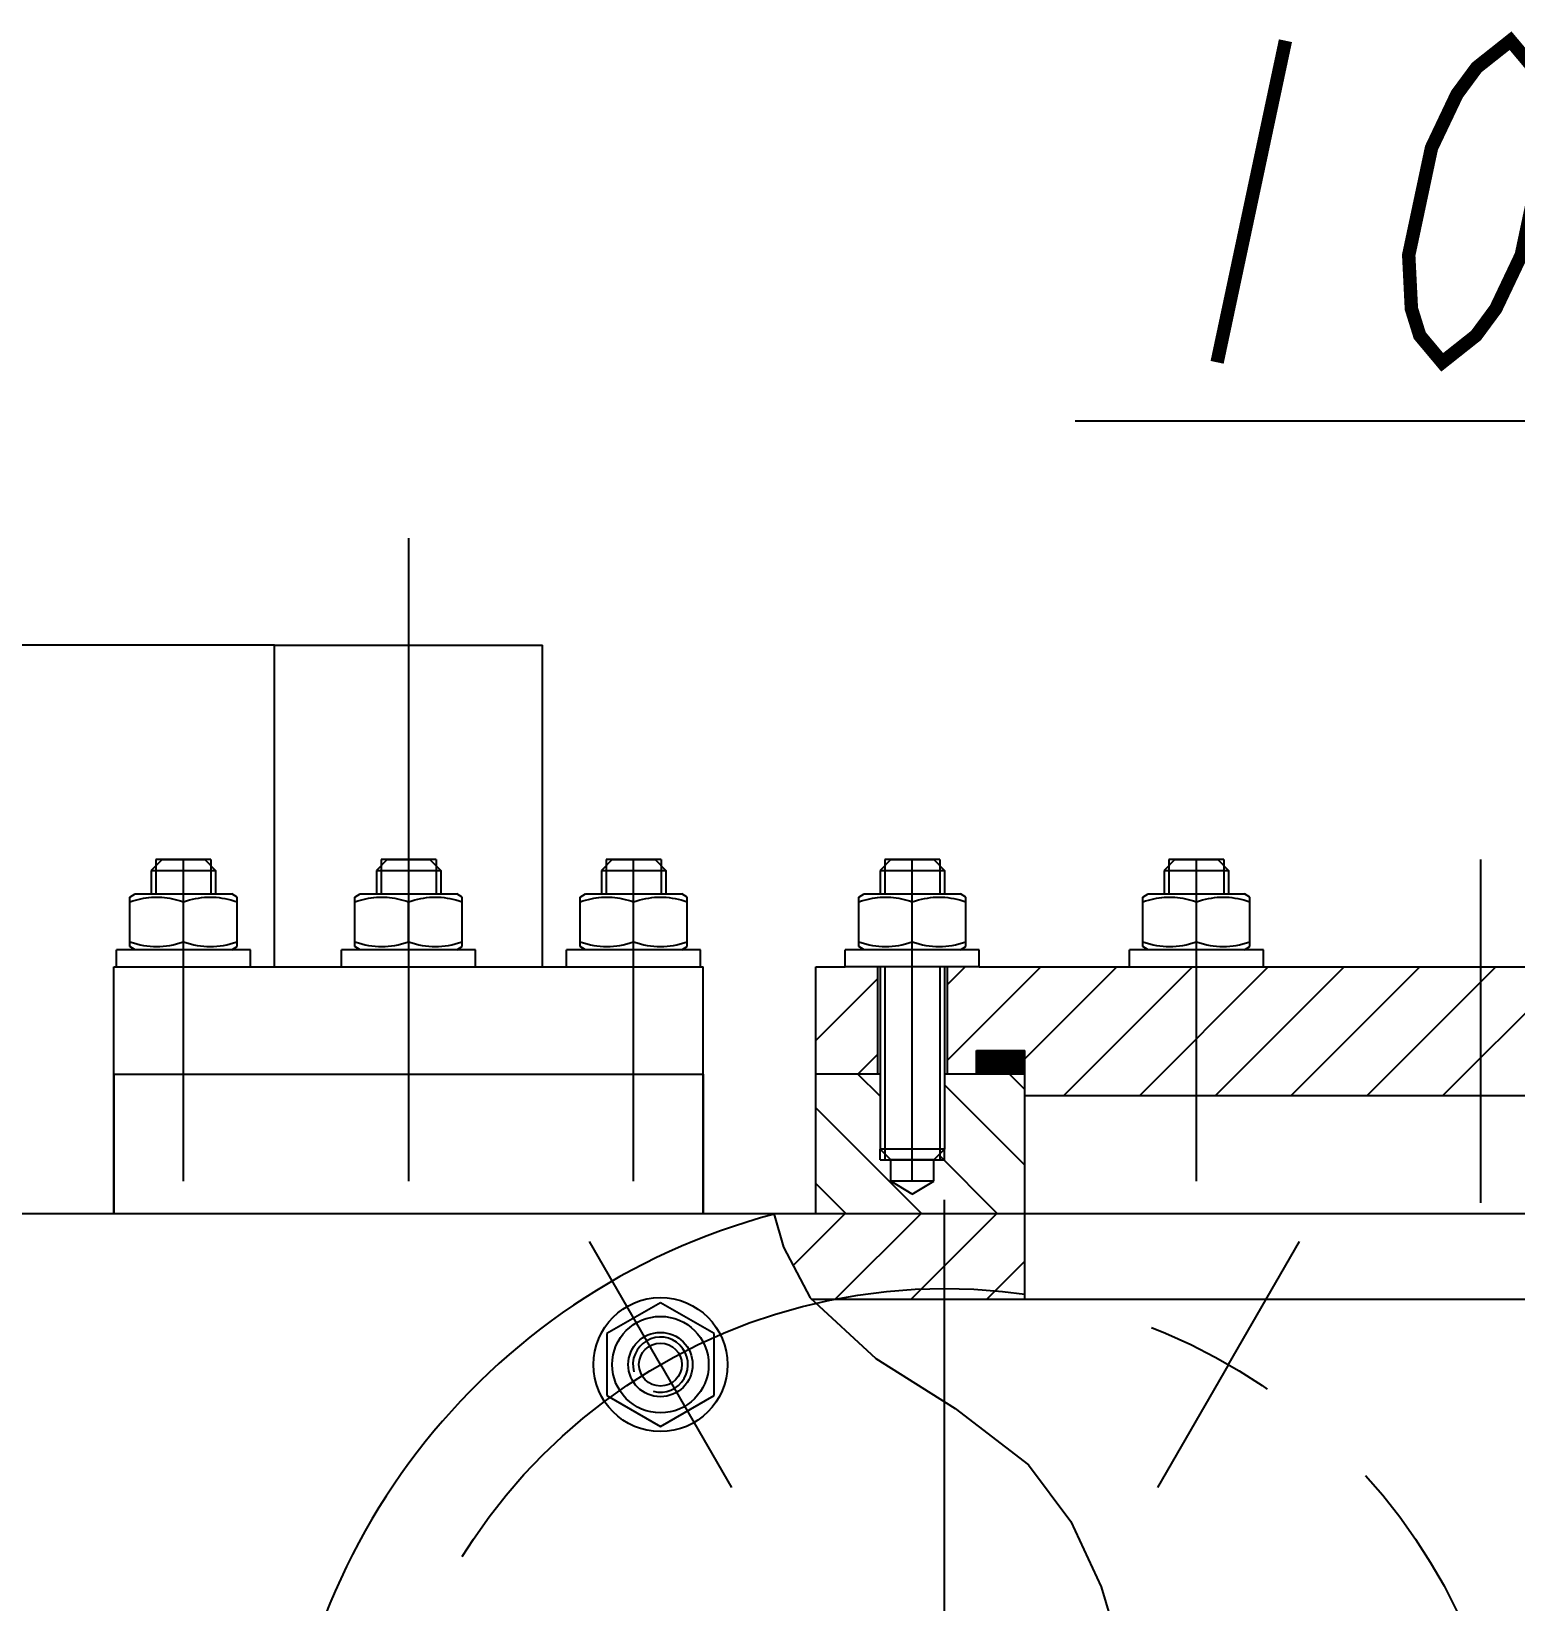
# Model space of a CAD drawing. Header units: millimetres. Extents: x 0 to 594, y 0 to 420.
# Drawn here: x 62.04 to 89.73, y 157.18 to 186.48 of the extents above; entities that cross this region are included whole.
import ezdxf

# ---------------------------------------------------------------- set-up
doc = ezdxf.new("R2010")
doc.units = ezdxf.units.MM
doc.header["$LTSCALE"] = 32.67
doc.linetypes.add('CENTER', pattern=[0.6, 0.375, -0.075, 0.075, -0.075])
doc.layers.get('0').update_dxf_attribs({"linetype": 'CONTINUOUS'})
for name, color, linetype in [('ALL_AXIS', 7, 'CONTINUOUS'), ('ALL_CHAMFER', 7, 'CONTINUOUS'), ('ALL_DIMENSIONS', 7, 'CONTINUOUS'), ('ALL_ROUND', 7, 'CONTINUOUS')]:
    doc.layers.add(name, color=color, linetype=linetype)
doc.styles.get("Standard").update_dxf_attribs({"font": 'txt', "width": 0.7})
doc.dimstyles.new('DIMSTYLE_2', dxfattribs={"dimtxt": 3.5, "dimasz": 3, "dimexe": 0.18, "dimexo": 0.0625, "dimgap": 0.09, "dimtad": 1, "dimlfac": 5, "dimdsep": 46, "dimtxsty": 'STANDARD', "dimblk": '_FILLED', "dimblk1": '_FILLED', "dimblk2": '_FILLED', "dimcen": 0.09, "dimadec": 0, "dimazin": 0, "dimtp": 0.5, "dimtm": 0.5, "dimtfac": 1, "dimtofl": 0, "dimtmove": 0, "dimatfit": 3, "dimldrblk": '_FILLED', "dimfxl": 1, "dimtolj": 1, "dimarcsym": 0})

# ---------------------------------------------------------------- blocks, each defined once
blk = doc.blocks.new('_FILLED')
at = {"color": 0, "linetype": 'ByBlock'}
blk.add_solid([(0, 0), (-1, 0.1667), (-1, -0.1667)], dxfattribs=at)
blk = doc.blocks.new('*D3')
at = {"layer": 'ALL_DIMENSIONS', "color": 2, "linetype": 'Continuous'}
for p, q in [((66.578, 175.025), (37.078, 175.025)), ((39.078, 175.025), (39.078, 152.425)), ((39.078, 129.825), (39.078, 152.425)), ((69.078, 129.825), (37.078, 129.825))]:
    blk.add_line(p, q, dxfattribs=at)
at = {"layer": 'ALL_DIMENSIONS', "color": 2, "linetype": 'Continuous', "xscale": 3, "yscale": 3, "zscale": 3}
for p, rotation in [((39.078, 175.025), 90), ((39.078, 129.825), 270)]:
    blk.add_blockref('_FILLED', p, dxfattribs=dict(at, rotation=rotation))
blk = doc.blocks.new('BOM BALLOON 38_BL9', base_point=(87.278, 182.758))
at = {"color": 2, "linetype": 'Continuous'}
blk.add_line((81.516, 179.214), (93.04, 179.214), dxfattribs=at)
at = {"color": 2, "linetype": 'Continuous', "const_width": 0.25}
for points in [[(85.44, 186.303), (84.165, 180.303)], [(88.365, 180.303), (87.946, 180.803), (87.79, 181.303), (87.74, 182.303), (88.165, 184.303), (88.64, 185.303), (89.009, 185.803), (89.64, 186.303), (90.059, 185.803), (90.215, 185.303), (90.265, 184.303), (89.84, 182.303), (89.365, 181.303), (88.996, 180.803), (88.365, 180.303)]]:
    blk.add_lwpolyline(points, dxfattribs=at)

msp = doc.modelspace()

# ---------------------------------------------------------------- linework, layer by layer
at = {"color": 2, "linetype": 'Continuous'}
for p, q in [((64.3645792, 171.0254401), (64.3645792, 170.3854401)), ((65.3913741, 171.0254401), (65.3913741, 170.3854401)), ((68.5645792, 171.0254401), (68.5645792, 170.3854401)), ((69.5913741, 171.0254401), (69.5913741, 170.3854401)), ((72.7645792, 171.0254401), (72.7645792, 170.3854401)), ((73.7913741, 171.0254401), (73.7913741, 170.3854401)), ((77.9645792, 171.0254401), (77.9645792, 170.3854401)), ((78.9913741, 171.0254401), (78.9913741, 170.3854401)), ((83.2645792, 171.0254401), (83.2645792, 170.3854401)), ((84.2913741, 171.0254401), (84.2913741, 170.3854401)), ((77.9645792, 169.0254401), (77.9645792, 165.4254401)), ((78.9913741, 169.0254401), (78.9913741, 165.4254401)), ((79.1279767, 168.6902706), (79.4631461, 169.0254401)), ((79.1279767, 167.2760571), (80.8773597, 169.0254401)), ((80.5779767, 167.3118435), (82.2915732, 169.0254401)), ((81.3057868, 166.6254401), (83.7057868, 169.0254401)), ((82.7200004, 166.6254401), (85.1200004, 169.0254401)), ((84.1342139, 166.6254401), (86.5342139, 169.0254401)), ((85.5484275, 166.6254401), (87.9484275, 169.0254401)), ((86.962641, 166.6254401), (89.362641, 169.0254401)), ((88.3768546, 166.6254401), (90.7768546, 169.0254401)), ((76.6779767, 167.6544842), (77.8279767, 168.8044842)), ((77.4631461, 167.0254401), (77.8279767, 167.3902706)), ((79.6779767, 167.4536467), (79.6897701, 167.4654401)), ((79.6779767, 167.4395045), (79.7039122, 167.4654401)), ((79.6779767, 167.4253624), (79.7180544, 167.4654401)), ((79.6779767, 167.4112203), (79.7321965, 167.4654401)), ((79.6779767, 167.3970781), (79.7463386, 167.4654401)), ((79.6779767, 167.382936), (79.7604808, 167.4654401)), ((79.6779767, 167.3687938), (79.7746229, 167.4654401)), ((79.6779767, 167.3546517), (79.788765, 167.4654401)), ((79.6779767, 167.3405096), (79.8029072, 167.4654401)), ((79.6779767, 167.3263674), (79.8170493, 167.4654401)), ((79.6779767, 167.3122253), (79.8311914, 167.4654401)), ((79.6779767, 167.2980832), (79.8453336, 167.4654401)), ((79.6779767, 167.283941), (79.8594757, 167.4654401)), ((79.6779767, 167.2697989), (79.8736178, 167.4654401)), ((79.6779767, 167.2556568), (79.88776, 167.4654401)), ((79.6779767, 167.2415146), (79.9019021, 167.4654401)), ((79.6779767, 167.2273725), (79.9160443, 167.4654401)), ((79.6779767, 167.2132304), (79.9301864, 167.4654401)), ((79.6779767, 167.1990882), (79.9443285, 167.4654401)), ((79.6779767, 167.1849461), (79.9584707, 167.4654401)), ((79.6779767, 167.1708039), (79.9726128, 167.4654401)), ((79.6779767, 167.1566618), (79.9867549, 167.4654401)), ((79.6779767, 167.1425197), (80.0008971, 167.4654401)), ((79.6779767, 167.1283775), (80.0150392, 167.4654401)), ((79.6779767, 167.1142354), (80.0291813, 167.4654401)), ((79.6779767, 167.1000933), (80.0433235, 167.4654401)), ((79.6779767, 167.0859511), (80.0574656, 167.4654401)), ((79.6779767, 167.071809), (80.0716077, 167.4654401)), ((79.6779767, 167.0576669), (80.0857499, 167.4654401)), ((79.6779767, 167.0435247), (80.099892, 167.4654401)), ((79.6779767, 167.0293826), (80.1140342, 167.4654401)), ((80.1140342, 167.0254401), (79.6779767, 167.4614976)), ((80.099892, 167.0254401), (79.6779767, 167.4473554)), ((80.0857499, 167.0254401), (79.6779767, 167.4332133)), ((80.0716077, 167.0254401), (79.6779767, 167.4190712)), ((80.0574656, 167.0254401), (79.6779767, 167.404929)), ((80.0433235, 167.0254401), (79.6779767, 167.3907869)), ((80.0291813, 167.0254401), (79.6779767, 167.3766447)), ((80.0150392, 167.0254401), (79.6779767, 167.3625026)), ((80.0008971, 167.0254401), (79.6779767, 167.3483605)), ((79.9867549, 167.0254401), (79.6779767, 167.3342183)), ((79.9726128, 167.0254401), (79.6779767, 167.3200762)), ((79.9584707, 167.0254401), (79.6779767, 167.3059341)), ((79.9443285, 167.0254401), (79.6779767, 167.2917919)), ((79.9301864, 167.0254401), (79.6779767, 167.2776498)), ((79.9160443, 167.0254401), (79.6779767, 167.2635077)), ((79.6881763, 167.0254401), (80.1281763, 167.4654401)), ((80.1281763, 167.0254401), (79.6881763, 167.4654401)), ((79.7023184, 167.0254401), (80.1423184, 167.4654401)), ((80.1423184, 167.0254401), (79.7023184, 167.4654401)), ((79.7164606, 167.0254401), (80.1564606, 167.4654401)), ((80.1564606, 167.0254401), (79.7164606, 167.4654401)), ((79.7306027, 167.0254401), (80.1706027, 167.4654401)), ((80.1706027, 167.0254401), (79.7306027, 167.4654401)), ((79.7447448, 167.0254401), (80.1847448, 167.4654401)), ((80.1847448, 167.0254401), (79.7447448, 167.4654401)), ((79.758887, 167.0254401), (80.198887, 167.4654401)), ((80.198887, 167.0254401), (79.758887, 167.4654401)), ((79.7730291, 167.0254401), (80.2130291, 167.4654401)), ((80.2130291, 167.0254401), (79.7730291, 167.4654401)), ((79.7871712, 167.0254401), (80.2271712, 167.4654401)), ((80.2271712, 167.0254401), (79.7871712, 167.4654401)), ((79.8013134, 167.0254401), (80.2413134, 167.4654401)), ((80.2413134, 167.0254401), (79.8013134, 167.4654401)), ((79.8154555, 167.0254401), (80.2554555, 167.4654401)), ((80.2554555, 167.0254401), (79.8154555, 167.4654401)), ((79.8295976, 167.0254401), (80.2695976, 167.4654401)), ((80.2695976, 167.0254401), (79.8295976, 167.4654401)), ((79.8437398, 167.0254401), (80.2837398, 167.4654401)), ((80.2837398, 167.0254401), (79.8437398, 167.4654401)), ((79.8578819, 167.0254401), (80.2978819, 167.4654401)), ((80.2978819, 167.0254401), (79.8578819, 167.4654401)), ((79.872024, 167.0254401), (80.312024, 167.4654401)), ((80.312024, 167.0254401), (79.872024, 167.4654401)), ((79.8861662, 167.0254401), (80.3261662, 167.4654401)), ((80.3261662, 167.0254401), (79.8861662, 167.4654401)), ((79.9003083, 167.0254401), (80.3403083, 167.4654401)), ((80.3403083, 167.0254401), (79.9003083, 167.4654401)), ((79.9144505, 167.0254401), (80.3544505, 167.4654401)), ((80.3544505, 167.0254401), (79.9144505, 167.4654401)), ((79.9285926, 167.0254401), (80.3685926, 167.4654401)), ((80.3685926, 167.0254401), (79.9285926, 167.4654401)), ((79.9427347, 167.0254401), (80.3827347, 167.4654401)), ((80.3827347, 167.0254401), (79.9427347, 167.4654401)), ((79.9568769, 167.0254401), (80.3968769, 167.4654401)), ((80.3968769, 167.0254401), (79.9568769, 167.4654401)), ((79.971019, 167.0254401), (80.411019, 167.4654401)), ((80.411019, 167.0254401), (79.971019, 167.4654401)), ((79.9851611, 167.0254401), (80.4251611, 167.4654401)), ((80.4251611, 167.0254401), (79.9851611, 167.4654401)), ((79.9993033, 167.0254401), (80.4393033, 167.4654401)), ((80.4393033, 167.0254401), (79.9993033, 167.4654401)), ((80.0134454, 167.0254401), (80.4534454, 167.4654401)), ((80.4534454, 167.0254401), (80.0134454, 167.4654401)), ((80.0275875, 167.0254401), (80.4675875, 167.4654401)), ((80.4675875, 167.0254401), (80.0275875, 167.4654401)), ((80.0417297, 167.0254401), (80.4817297, 167.4654401)), ((80.4817297, 167.0254401), (80.0417297, 167.4654401)), ((80.0558718, 167.0254401), (80.4958718, 167.4654401)), ((80.4958718, 167.0254401), (80.0558718, 167.4654401)), ((80.0700139, 167.0254401), (80.5100139, 167.4654401)), ((80.5100139, 167.0254401), (80.0700139, 167.4654401)), ((80.0841561, 167.0254401), (80.5241561, 167.4654401)), ((80.5241561, 167.0254401), (80.0841561, 167.4654401)), ((80.0982982, 167.0254401), (80.5382982, 167.4654401)), ((80.5382982, 167.0254401), (80.0982982, 167.4654401)), ((80.1124404, 167.0254401), (80.5524404, 167.4654401)), ((80.5524404, 167.0254401), (80.1124404, 167.4654401)), ((80.1265825, 167.0254401), (80.5665825, 167.4654401)), ((80.5665825, 167.0254401), (80.1265825, 167.4654401)), ((80.5779767, 167.028188), (80.1407246, 167.4654401)), ((80.1407246, 167.0254401), (80.5779767, 167.4626921)), ((80.5779767, 167.0423302), (80.1548668, 167.4654401)), ((80.1548668, 167.0254401), (80.5779767, 167.44855)), ((80.5779767, 167.0564723), (80.1690089, 167.4654401)), ((80.1690089, 167.0254401), (80.5779767, 167.4344078)), ((80.5779767, 167.0706144), (80.183151, 167.4654401)), ((80.183151, 167.0254401), (80.5779767, 167.4202657)), ((80.5779767, 167.0847566), (80.1972932, 167.4654401)), ((80.1972932, 167.0254401), (80.5779767, 167.4061236)), ((80.5779767, 167.0988987), (80.2114353, 167.4654401)), ((80.2114353, 167.0254401), (80.5779767, 167.3919814)), ((80.5779767, 167.1130409), (80.2255774, 167.4654401)), ((80.2255774, 167.0254401), (80.5779767, 167.3778393)), ((80.5779767, 167.127183), (80.2397196, 167.4654401)), ((80.2397196, 167.0254401), (80.5779767, 167.3636972)), ((80.5779767, 167.1413251), (80.2538617, 167.4654401)), ((80.2538617, 167.0254401), (80.5779767, 167.349555)), ((80.5779767, 167.1554673), (80.2680038, 167.4654401)), ((80.2680038, 167.0254401), (80.5779767, 167.3354129)), ((80.5779767, 167.1696094), (80.282146, 167.4654401)), ((80.282146, 167.0254401), (80.5779767, 167.3212708)), ((80.5779767, 167.1837515), (80.2962881, 167.4654401)), ((80.2962881, 167.0254401), (80.5779767, 167.3071286)), ((80.5779767, 167.1978937), (80.3104303, 167.4654401)), ((80.3104303, 167.0254401), (80.5779767, 167.2929865)), ((80.5779767, 167.2120358), (80.3245724, 167.4654401)), ((80.3245724, 167.0254401), (80.5779767, 167.2788444)), ((80.5779767, 167.2261779), (80.3387145, 167.4654401)), ((80.3387145, 167.0254401), (80.5779767, 167.2647022)), ((80.5779767, 167.2403201), (80.3528567, 167.4654401)), ((80.5779767, 167.2544622), (80.3669988, 167.4654401)), ((80.5779767, 167.2686043), (80.3811409, 167.4654401)), ((80.5779767, 167.2827465), (80.3952831, 167.4654401)), ((80.5779767, 167.2968886), (80.4094252, 167.4654401)), ((80.5779767, 167.3110308), (80.4235673, 167.4654401)), ((80.5779767, 167.3251729), (80.4377095, 167.4654401)), ((80.5779767, 167.339315), (80.4518516, 167.4654401)), ((80.5779767, 167.3534572), (80.4659937, 167.4654401)), ((80.5779767, 167.3675993), (80.4801359, 167.4654401)), ((80.5779767, 167.3817414), (80.494278, 167.4654401)), ((80.5779767, 167.3958836), (80.5084202, 167.4654401)), ((80.5779767, 167.4100257), (80.5225623, 167.4654401)), ((80.5779767, 167.4241678), (80.5367044, 167.4654401)), ((80.5779767, 167.43831), (80.5508466, 167.4654401)), ((80.5779767, 167.4524521), (80.5649887, 167.4654401)), ((77.8779767, 166.6112095), (77.4637461, 167.0254401)), ((79.9019021, 167.0254401), (79.6779767, 167.2493655)), ((79.88776, 167.0254401), (79.6779767, 167.2352234)), ((79.8736178, 167.0254401), (79.6779767, 167.2210813)), ((79.8594757, 167.0254401), (79.6779767, 167.2069391)), ((79.8453336, 167.0254401), (79.6779767, 167.192797)), ((79.8311914, 167.0254401), (79.6779767, 167.1786548)), ((79.8170493, 167.0254401), (79.6779767, 167.1645127)), ((79.8029072, 167.0254401), (79.6779767, 167.1503706)), ((79.788765, 167.0254401), (79.6779767, 167.1362284)), ((79.7746229, 167.0254401), (79.6779767, 167.1220863)), ((79.7604808, 167.0254401), (79.6779767, 167.1079442)), ((79.7463386, 167.0254401), (79.6779767, 167.093802)), ((79.7321965, 167.0254401), (79.6779767, 167.0796599)), ((79.7180544, 167.0254401), (79.6779767, 167.0655178)), ((79.7039122, 167.0254401), (79.6779767, 167.0513756)), ((79.6897701, 167.0254401), (79.6779767, 167.0372335)), ((80.5779767, 166.7396366), (80.2921732, 167.0254401)), ((80.3528567, 167.0254401), (80.5779767, 167.2505601)), ((80.3669988, 167.0254401), (80.5779767, 167.2364179)), ((80.3811409, 167.0254401), (80.5779767, 167.2222758)), ((80.3952831, 167.0254401), (80.5779767, 167.2081337)), ((80.4094252, 167.0254401), (80.5779767, 167.1939915)), ((80.4235673, 167.0254401), (80.5779767, 167.1798494)), ((80.4377095, 167.0254401), (80.5779767, 167.1657073)), ((80.4518516, 167.0254401), (80.5779767, 167.1515651)), ((80.4659937, 167.0254401), (80.5779767, 167.137423)), ((80.4801359, 167.0254401), (80.5779767, 167.1232809)), ((80.494278, 167.0254401), (80.5779767, 167.1091387)), ((80.5084202, 167.0254401), (80.5779767, 167.0949966)), ((80.5225623, 167.0254401), (80.5779767, 167.0808545)), ((80.5367044, 167.0254401), (80.5779767, 167.0667123)), ((80.5508466, 167.0254401), (80.5779767, 167.0525702)), ((80.5649887, 167.0254401), (80.5779767, 167.038428)), ((80.5779767, 165.3254231), (79.0779767, 166.8254231)), ((78.6495325, 164.4254401), (76.6779767, 166.396996)), ((77.8779767, 165.4254401), (77.8779767, 165.6254401)), ((80.0637461, 164.4254401), (78.9708614, 165.5183248)), ((79.0779767, 165.4254401), (79.0779767, 165.6254401)), ((77.235319, 164.4254401), (76.6779767, 164.9827824)), ((76.2549256, 163.453661), (77.2267047, 164.4254401)), ((77.0409183, 162.8254401), (78.6409183, 164.4254401)), ((78.4551318, 162.8254401), (80.0551318, 164.4254401)), ((79.8693454, 162.8254401), (80.5779767, 163.5340714))]:
    msp.add_line(p, q, dxfattribs=at)
at = {"color": 7, "linetype": 'Continuous'}
for p, q in [((65.3913741, 171.0254401), (64.3645792, 171.0254401)), ((69.5913741, 171.0254401), (68.5645792, 171.0254401)), ((73.7913741, 171.0254401), (72.7645792, 171.0254401)), ((78.9913741, 171.0254401), (77.9645792, 171.0254401)), ((84.2913741, 171.0254401), (83.2645792, 171.0254401)), ((63.8779676, 170.3276998), (63.9779767, 170.3854401)), ((63.8779767, 169.4031751), (63.8779767, 170.3277051)), ((63.9779836, 170.3854401), (65.7779697, 170.3854401)), ((64.8779767, 169.4924915), (64.8779767, 170.2383887)), ((65.8779857, 170.3276998), (65.7779767, 170.3854401)), ((65.8779767, 169.4031751), (65.8779767, 170.3277051)), ((68.0779676, 170.3276998), (68.1779767, 170.3854401)), ((68.0779767, 169.4031751), (68.0779767, 170.3277051)), ((68.1779836, 170.3854401), (69.9779697, 170.3854401)), ((69.0779767, 169.4924915), (69.0779767, 170.2383887)), ((70.0779857, 170.3276998), (69.9779767, 170.3854401)), ((70.0779767, 169.4031751), (70.0779767, 170.3277051)), ((72.2779676, 170.3276998), (72.3779767, 170.3854401)), ((72.2779767, 169.4031751), (72.2779767, 170.3277051)), ((72.3779836, 170.3854401), (74.1779697, 170.3854401)), ((73.2779767, 169.4924915), (73.2779767, 170.2383887)), ((74.2779857, 170.3276998), (74.1779767, 170.3854401)), ((74.2779767, 169.4031751), (74.2779767, 170.3277051)), ((77.4779676, 170.3276998), (77.5779767, 170.3854401)), ((77.4779767, 169.4031751), (77.4779767, 170.3277051)), ((77.5779836, 170.3854401), (79.3779697, 170.3854401)), ((78.4779767, 169.4924915), (78.4779767, 170.2383887)), ((79.4779857, 170.3276998), (79.3779767, 170.3854401)), ((79.4779767, 169.4031751), (79.4779767, 170.3277051)), ((82.7779676, 170.3276998), (82.8779767, 170.3854401)), ((82.7779767, 169.4031751), (82.7779767, 170.3277051)), ((82.8779836, 170.3854401), (84.6779697, 170.3854401)), ((83.7779767, 169.4924915), (83.7779767, 170.2383887)), ((84.7779857, 170.3276998), (84.6779767, 170.3854401)), ((84.7779767, 169.4031751), (84.7779767, 170.3277051)), ((63.9779767, 169.3454401), (63.8779767, 169.4031751)), ((65.7779767, 169.3454401), (65.8779767, 169.4031751)), ((68.1779767, 169.3454401), (68.0779767, 169.4031751)), ((69.9779767, 169.3454401), (70.0779767, 169.4031751)), ((72.3779767, 169.3454401), (72.2779767, 169.4031751)), ((74.1779767, 169.3454401), (74.2779767, 169.4031751)), ((77.5779767, 169.3454401), (77.4779767, 169.4031751)), ((79.3779767, 169.3454401), (79.4779767, 169.4031751)), ((82.8779767, 169.3454401), (82.7779767, 169.4031751)), ((84.6779767, 169.3454401), (84.7779767, 169.4031751)), ((76.6779767, 164.4254401), (76.6779767, 169.0254401)), ((76.6779767, 169.0254401), (77.2279767, 169.0254401)), ((77.8279767, 169.0254401), (77.8279767, 167.0254401)), ((79.1279767, 169.0254401), (79.1279767, 167.0254401)), ((79.7279767, 169.0254401), (98.4279767, 169.0254401)), ((79.6779767, 167.0254401), (79.6779767, 167.4654401)), ((79.6779767, 167.4654401), (80.5779767, 167.4654401)), ((80.5779767, 162.8254401), (80.5779767, 167.4654401)), ((63.5779767, 167.0254401), (63.5779767, 164.4254401)), ((63.5779767, 167.0254401), (74.5779767, 167.0254401)), ((74.5779767, 167.0254401), (74.5779767, 164.4254401)), ((77.8779767, 167.0254401), (76.6779767, 167.0254401)), ((77.8779767, 167.0254401), (77.8779767, 165.6254401)), ((79.0779767, 167.0254401), (79.0779767, 165.6254401)), ((80.5779767, 167.0254401), (79.0779767, 167.0254401)), ((80.5779767, 166.6254401), (97.5779767, 166.6254401)), ((78.0779767, 165.4254401), (77.8779767, 165.6254401)), ((78.8779767, 165.4254401), (79.0779767, 165.6254401)), ((77.8779767, 165.4254401), (79.0779767, 165.4254401)), ((78.0779767, 165.0254401), (78.0779767, 165.4254401)), ((78.8779767, 165.0254401), (78.8779767, 165.4254401)), ((78.4779767, 164.7850958), (78.0779767, 165.0254401)), ((78.8779767, 165.0254401), (78.0779767, 165.0254401)), ((78.4779767, 164.7850958), (78.8779767, 165.0254401)), ((75.8946125, 164.4254401), (76.0716004, 163.7979127)), ((75.8946125, 164.4254401), (107.9080764, 164.4254401)), ((76.0716004, 163.7979127), (76.5743621, 162.8538171)), ((73.7779767, 162.7600099), (72.7779767, 162.1826596)), ((74.7779767, 162.1826596), (73.7779767, 162.7600099)), ((76.5743621, 162.8538171), (77.798249, 161.7193015)), ((76.6049745, 162.8254401), (107.7987182, 162.8254401)), ((72.7779767, 162.1826596), (72.7779767, 161.0279591)), ((74.7779767, 161.0279591), (74.7779767, 162.1826596)), ((77.798249, 161.7193015), (79.2776625, 160.7857591)), ((72.7779767, 161.0279591), (73.7779767, 160.4506088)), ((73.7779767, 160.4506088), (74.7779767, 161.0279591)), ((79.2776625, 160.7857591), (80.6485988, 159.7331252)), ((80.6485988, 159.7331252), (81.4380303, 158.6797521)), ((81.4380303, 158.6797521), (81.9986868, 157.4626942)), ((81.9986868, 157.4626942), (82.3823165, 156.1790038))]:
    msp.add_line(p, q, dxfattribs=at)
for points in [[(63.8779767, 170.2383887), (63.9305977, 170.255229), (63.9822842, 170.2702946), (64.0329148, 170.2835704), (64.0828542, 170.2951019), (64.1323917, 170.304943), (64.1816329, 170.3130527), (64.2307739, 170.319422), (64.2798323, 170.3240094), (64.3288969, 170.3267727), (64.3779494, 170.3277051), (64.426998, 170.3267749), (64.4760526, 170.3240145), (64.525095, 170.3194316), (64.5742174, 170.3130679), (64.623441, 170.3049649), (64.6729597, 170.2951318), (64.7228633, 170.283615), (64.7734854, 170.2703455), (64.8252354, 170.2552634), (64.8779767, 170.2383887)], [(64.8779767, 170.2383887), (64.9364674, 170.2570186), (64.9938119, 170.2734498), (65.0498361, 170.2876616), (65.1050624, 170.2997153), (65.1599281, 170.3096886), (65.2145144, 170.3175106), (65.2690509, 170.3231504), (65.323531, 170.3265652), (65.378032, 170.3276953), (65.4325323, 170.3265606), (65.4870113, 170.3231412), (65.5415439, 170.3174976), (65.5961218, 170.3096729), (65.6509742, 170.2996986), (65.7061797, 170.2876471), (65.762181, 170.2734391), (65.8195052, 170.2570127), (65.8779767, 170.2383887)], [(68.0779767, 170.2383887), (68.1305977, 170.255229), (68.1822842, 170.2702946), (68.2329148, 170.2835704), (68.2828542, 170.2951019), (68.3323917, 170.304943), (68.3816329, 170.3130527), (68.4307739, 170.319422), (68.4798323, 170.3240094), (68.5288969, 170.3267727), (68.5779494, 170.3277051), (68.626998, 170.3267749), (68.6760526, 170.3240145), (68.725095, 170.3194316), (68.7742174, 170.3130679), (68.823441, 170.3049649), (68.8729597, 170.2951318), (68.9228633, 170.283615), (68.9734854, 170.2703455), (69.0252354, 170.2552634), (69.0779767, 170.2383887)], [(69.0779767, 170.2383887), (69.1364674, 170.2570186), (69.1938119, 170.2734498), (69.2498361, 170.2876616), (69.3050624, 170.2997153), (69.3599281, 170.3096886), (69.4145144, 170.3175106), (69.4690509, 170.3231504), (69.523531, 170.3265652), (69.578032, 170.3276953), (69.6325323, 170.3265606), (69.6870113, 170.3231412), (69.7415439, 170.3174976), (69.7961218, 170.3096729), (69.8509742, 170.2996986), (69.9061797, 170.2876471), (69.962181, 170.2734391), (70.0195052, 170.2570127), (70.0779767, 170.2383887)], [(72.2779767, 170.2383887), (72.3305977, 170.255229), (72.3822842, 170.2702946), (72.4329148, 170.2835704), (72.4828542, 170.2951019), (72.5323917, 170.304943), (72.5816329, 170.3130527), (72.6307739, 170.319422), (72.6798323, 170.3240094), (72.7288969, 170.3267727), (72.7779494, 170.3277051), (72.826998, 170.3267749), (72.8760526, 170.3240145), (72.925095, 170.3194316), (72.9742174, 170.3130679), (73.023441, 170.3049649), (73.0729597, 170.2951318), (73.1228633, 170.283615), (73.1734854, 170.2703455), (73.2252354, 170.2552634), (73.2779767, 170.2383887)], [(73.2779767, 170.2383887), (73.3364674, 170.2570186), (73.3938119, 170.2734498), (73.4498361, 170.2876616), (73.5050624, 170.2997153), (73.5599281, 170.3096886), (73.6145144, 170.3175106), (73.6690509, 170.3231504), (73.723531, 170.3265652), (73.778032, 170.3276953), (73.8325323, 170.3265606), (73.8870113, 170.3231412), (73.9415439, 170.3174976), (73.9961218, 170.3096729), (74.0509742, 170.2996986), (74.1061797, 170.2876471), (74.162181, 170.2734391), (74.2195052, 170.2570127), (74.2779767, 170.2383887)], [(77.4779767, 170.2383887), (77.5305977, 170.255229), (77.5822842, 170.2702946), (77.6329148, 170.2835704), (77.6828542, 170.2951019), (77.7323917, 170.304943), (77.7816329, 170.3130527), (77.8307739, 170.319422), (77.8798323, 170.3240094), (77.9288969, 170.3267727), (77.9779494, 170.3277051), (78.026998, 170.3267749), (78.0760526, 170.3240145), (78.125095, 170.3194316), (78.1742174, 170.3130679), (78.223441, 170.3049649), (78.2729597, 170.2951318), (78.3228633, 170.283615), (78.3734854, 170.2703455), (78.4252354, 170.2552634), (78.4779767, 170.2383887)], [(78.4779767, 170.2383887), (78.5364674, 170.2570186), (78.5938119, 170.2734498), (78.6498361, 170.2876616), (78.7050624, 170.2997153), (78.7599281, 170.3096886), (78.8145144, 170.3175106), (78.8690509, 170.3231504), (78.923531, 170.3265652), (78.978032, 170.3276953), (79.0325323, 170.3265606), (79.0870113, 170.3231412), (79.1415439, 170.3174976), (79.1961218, 170.3096729), (79.2509742, 170.2996986), (79.3061797, 170.2876471), (79.362181, 170.2734391), (79.4195052, 170.2570127), (79.4779767, 170.2383887)], [(82.7779767, 170.2383887), (82.8305977, 170.255229), (82.8822842, 170.2702946), (82.9329148, 170.2835704), (82.9828542, 170.2951019), (83.0323917, 170.304943), (83.0816329, 170.3130527), (83.1307739, 170.319422), (83.1798323, 170.3240094), (83.2288969, 170.3267727), (83.2779494, 170.3277051), (83.326998, 170.3267749), (83.3760526, 170.3240145), (83.425095, 170.3194316), (83.4742174, 170.3130679), (83.523441, 170.3049649), (83.5729597, 170.2951318), (83.6228633, 170.283615), (83.6734854, 170.2703455), (83.7252354, 170.2552634), (83.7779767, 170.2383887)], [(83.7779767, 170.2383887), (83.8364674, 170.2570186), (83.8938119, 170.2734498), (83.9498361, 170.2876616), (84.0050624, 170.2997153), (84.0599281, 170.3096886), (84.1145144, 170.3175106), (84.1690509, 170.3231504), (84.223531, 170.3265652), (84.278032, 170.3276953), (84.3325323, 170.3265606), (84.3870113, 170.3231412), (84.4415439, 170.3174976), (84.4961218, 170.3096729), (84.5509742, 170.2996986), (84.6061797, 170.2876471), (84.662181, 170.2734391), (84.7195052, 170.2570127), (84.7779767, 170.2383887)], [(63.8779767, 169.4924915), (63.9436834, 169.4716823), (64.0080325, 169.453646), (64.0707954, 169.438402), (64.1326577, 169.425892), (64.1942119, 169.4160301), (64.2555084, 169.4089194), (64.3168089, 169.4046264), (64.3780724, 169.4031751), (64.4393336, 169.4046353), (64.5006272, 169.4089365), (64.5619142, 169.4160542), (64.6234508, 169.4259202), (64.6852797, 169.4384288), (64.7480023, 169.4536673), (64.8123117, 169.4716948), (64.8779767, 169.4924915)], [(64.8779767, 169.4924915), (64.9436834, 169.4716823), (65.0080325, 169.453646), (65.0707954, 169.438402), (65.1326577, 169.425892), (65.1942119, 169.4160301), (65.2555084, 169.4089194), (65.3168089, 169.4046264), (65.3780724, 169.4031751), (65.4393336, 169.4046353), (65.5006272, 169.4089365), (65.5619142, 169.4160542), (65.6234508, 169.4259202), (65.6852797, 169.4384288), (65.7480023, 169.4536673), (65.8123117, 169.4716948), (65.8779767, 169.4924915)], [(68.0779767, 169.4924915), (68.1436834, 169.4716823), (68.2080325, 169.453646), (68.2707954, 169.438402), (68.3326577, 169.425892), (68.3942119, 169.4160301), (68.4555084, 169.4089194), (68.5168089, 169.4046264), (68.5780724, 169.4031751), (68.6393336, 169.4046353), (68.7006272, 169.4089365), (68.7619142, 169.4160542), (68.8234508, 169.4259202), (68.8852797, 169.4384288), (68.9480023, 169.4536673), (69.0123117, 169.4716948), (69.0779767, 169.4924915)], [(69.0779767, 169.4924915), (69.1436834, 169.4716823), (69.2080325, 169.453646), (69.2707954, 169.438402), (69.3326577, 169.425892), (69.3942119, 169.4160301), (69.4555084, 169.4089194), (69.5168089, 169.4046264), (69.5780724, 169.4031751), (69.6393336, 169.4046353), (69.7006272, 169.4089365), (69.7619142, 169.4160542), (69.8234508, 169.4259202), (69.8852797, 169.4384288), (69.9480023, 169.4536673), (70.0123117, 169.4716948), (70.0779767, 169.4924915)], [(72.2779767, 169.4924915), (72.3436834, 169.4716823), (72.4080325, 169.453646), (72.4707954, 169.438402), (72.5326577, 169.425892), (72.5942119, 169.4160301), (72.6555084, 169.4089194), (72.7168089, 169.4046264), (72.7780724, 169.4031751), (72.8393336, 169.4046353), (72.9006272, 169.4089365), (72.9619142, 169.4160542), (73.0234508, 169.4259202), (73.0852797, 169.4384288), (73.1480023, 169.4536673), (73.2123117, 169.4716948), (73.2779767, 169.4924915)], [(73.2779767, 169.4924915), (73.3436834, 169.4716823), (73.4080325, 169.453646), (73.4707954, 169.438402), (73.5326577, 169.425892), (73.5942119, 169.4160301), (73.6555084, 169.4089194), (73.7168089, 169.4046264), (73.7780724, 169.4031751), (73.8393336, 169.4046353), (73.9006272, 169.4089365), (73.9619142, 169.4160542), (74.0234508, 169.4259202), (74.0852797, 169.4384288), (74.1480023, 169.4536673), (74.2123117, 169.4716948), (74.2779767, 169.4924915)], [(77.4779767, 169.4924915), (77.5436834, 169.4716823), (77.6080325, 169.453646), (77.6707954, 169.438402), (77.7326577, 169.425892), (77.7942119, 169.4160301), (77.8555084, 169.4089194), (77.9168089, 169.4046264), (77.9780724, 169.4031751), (78.0393336, 169.4046353), (78.1006272, 169.4089365), (78.1619142, 169.4160542), (78.2234508, 169.4259202), (78.2852797, 169.4384288), (78.3480023, 169.4536673), (78.4123117, 169.4716948), (78.4779767, 169.4924915)], [(78.4779767, 169.4924915), (78.5436834, 169.4716823), (78.6080325, 169.453646), (78.6707954, 169.438402), (78.7326577, 169.425892), (78.7942119, 169.4160301), (78.8555084, 169.4089194), (78.9168089, 169.4046264), (78.9780724, 169.4031751), (79.0393336, 169.4046353), (79.1006272, 169.4089365), (79.1619142, 169.4160542), (79.2234508, 169.4259202), (79.2852797, 169.4384288), (79.3480023, 169.4536673), (79.4123117, 169.4716948), (79.4779767, 169.4924915)], [(82.7779767, 169.4924915), (82.8436834, 169.4716823), (82.9080325, 169.453646), (82.9707954, 169.438402), (83.0326577, 169.425892), (83.0942119, 169.4160301), (83.1555084, 169.4089194), (83.2168089, 169.4046264), (83.2780724, 169.4031751), (83.3393336, 169.4046353), (83.4006272, 169.4089365), (83.4619142, 169.4160542), (83.5234508, 169.4259202), (83.5852797, 169.4384288), (83.6480023, 169.4536673), (83.7123117, 169.4716948), (83.7779767, 169.4924915)], [(83.7779767, 169.4924915), (83.8436834, 169.4716823), (83.9080325, 169.453646), (83.9707954, 169.438402), (84.0326577, 169.425892), (84.0942119, 169.4160301), (84.1555084, 169.4089194), (84.2168089, 169.4046264), (84.2780724, 169.4031751), (84.3393336, 169.4046353), (84.4006272, 169.4089365), (84.4619142, 169.4160542), (84.5234508, 169.4259202), (84.5852797, 169.4384288), (84.6480023, 169.4536673), (84.7123117, 169.4716948), (84.7779767, 169.4924915)]]:
    msp.add_lwpolyline(points, dxfattribs=at)
msp.add_circle((73.7779767, 161.6053094), 0.9, dxfattribs=at)
at = {"color": 2, "linetype": 'Continuous'}
msp.add_arc((73.7779767, 161.6053094), 0.5133975, 255, 195, dxfattribs=at)
at = {"layer": 'ALL_AXIS', "color": 7, "linetype": 'CENTER'}
for p, q in [((69.0779767, 177.0254401), (69.0779767, 165.0254401)), ((64.8779767, 165.0254401), (64.8779767, 171.0254401)), ((73.2779767, 165.0254401), (73.2779767, 171.0254401)), ((78.4779767, 165.0254401), (78.4779767, 171.0254401)), ((83.7779767, 165.0254401), (83.7779767, 171.0254401)), ((89.0779767, 171.0254401), (89.0779767, 164.6254401)), ((79.0779767, 152.4254401), (79.0779767, 165.6254401)), ((73.7779767, 161.6053094), (72.4529767, 163.9002767)), ((84.3779767, 161.6053094), (85.7029767, 163.9002767)), ((73.7779767, 161.6053094), (75.1029767, 159.310342)), ((84.3779767, 161.6053094), (83.0529767, 159.310342))]:
    msp.add_line(p, q, dxfattribs=at)
at = {"layer": 'ALL_AXIS', "color": 7, "linetype": 'Continuous'}
for p, q in [((66.5779767, 169.0254401), (66.5779767, 175.0254401)), ((66.5779767, 175.0254401), (71.5779767, 175.0254401)), ((71.5779767, 169.0254401), (71.5779767, 175.0254401)), ((64.2779767, 170.8254401), (64.2779767, 170.3854401)), ((65.4779767, 170.8254401), (65.4779767, 170.3854401)), ((68.4779767, 170.8254401), (68.4779767, 170.3854401)), ((69.6779767, 170.8254401), (69.6779767, 170.3854401)), ((72.6779767, 170.8254401), (72.6779767, 170.3854401)), ((73.8779767, 170.8254401), (73.8779767, 170.3854401)), ((77.8779767, 170.8254401), (77.8779767, 170.3854401)), ((79.0779767, 170.8254401), (79.0779767, 170.3854401)), ((83.1779767, 170.8254401), (83.1779767, 170.3854401)), ((84.3779767, 170.8254401), (84.3779767, 170.3854401)), ((63.6279767, 169.0254401), (63.6279767, 169.3454401)), ((66.1279767, 169.3454401), (63.6279767, 169.3454401)), ((63.9779767, 169.3454401), (63.8779767, 169.4031751)), ((65.7779767, 169.3454401), (65.8779767, 169.4031751)), ((66.1279767, 169.0254401), (66.1279767, 169.3454401)), ((67.8279767, 169.0254401), (67.8279767, 169.3454401)), ((70.3279767, 169.3454401), (67.8279767, 169.3454401)), ((68.1779767, 169.3454401), (68.0779767, 169.4031751)), ((69.9779767, 169.3454401), (70.0779767, 169.4031751)), ((70.3279767, 169.0254401), (70.3279767, 169.3454401)), ((72.0279767, 169.0254401), (72.0279767, 169.3454401)), ((74.5279767, 169.3454401), (72.0279767, 169.3454401)), ((72.3779767, 169.3454401), (72.2779767, 169.4031751)), ((74.1779767, 169.3454401), (74.2779767, 169.4031751)), ((74.5279767, 169.0254401), (74.5279767, 169.3454401)), ((77.2279767, 169.0254401), (77.2279767, 169.3454401)), ((79.7279767, 169.3454401), (77.2279767, 169.3454401)), ((77.5779767, 169.3454401), (77.4779767, 169.4031751)), ((79.3779767, 169.3454401), (79.4779767, 169.4031751)), ((79.7279767, 169.0254401), (79.7279767, 169.3454401)), ((82.5279767, 169.0254401), (82.5279767, 169.3454401)), ((85.0279767, 169.3454401), (82.5279767, 169.3454401)), ((82.8779767, 169.3454401), (82.7779767, 169.4031751)), ((84.6779767, 169.3454401), (84.7779767, 169.4031751)), ((85.0279767, 169.0254401), (85.0279767, 169.3454401)), ((63.5779767, 164.4254401), (63.5779767, 169.0254401)), ((63.5779767, 169.0254401), (74.5779767, 169.0254401)), ((74.5779767, 164.4254401), (74.5779767, 169.0254401)), ((79.7279767, 169.0254401), (77.2279767, 169.0254401)), ((77.8779767, 169.0254401), (77.8779767, 165.6254401)), ((79.0779767, 169.0254401), (79.0779767, 165.6254401)), ((63.5779767, 167.0254401), (74.5779767, 167.0254401))]:
    msp.add_line(p, q, dxfattribs=at)
at = {"layer": 'ALL_AXIS', "color": 7, "linetype": 'CENTER'}
msp.add_circle((79.0779767, 152.4254401), 10.6, dxfattribs=at)
at = {"layer": 'ALL_AXIS', "color": 7, "linetype": 'Continuous'}
msp.add_circle((73.7779767, 161.6053094), 1.25, dxfattribs=at)
msp.add_arc((79.0779767, 152.4254401), 12.4, 104.85614819, 255.5429891, dxfattribs=at)
at = {"layer": 'ALL_CHAMFER', "color": 7, "linetype": 'Continuous'}
for p, q in [((64.4779767, 171.0254401), (64.2779767, 170.8254401)), ((64.2779767, 170.8254401), (65.4779767, 170.8254401)), ((64.4779767, 171.0254401), (65.2779767, 171.0254401)), ((65.2779767, 171.0254401), (65.4779767, 170.8254401)), ((68.6779767, 171.0254401), (68.4779767, 170.8254401)), ((68.4779767, 170.8254401), (69.6779767, 170.8254401)), ((68.6779767, 171.0254401), (69.4779767, 171.0254401)), ((69.4779767, 171.0254401), (69.6779767, 170.8254401)), ((72.8779767, 171.0254401), (72.6779767, 170.8254401)), ((72.6779767, 170.8254401), (73.8779767, 170.8254401)), ((72.8779767, 171.0254401), (73.6779767, 171.0254401)), ((73.6779767, 171.0254401), (73.8779767, 170.8254401)), ((78.0779767, 171.0254401), (77.8779767, 170.8254401)), ((77.8779767, 170.8254401), (79.0779767, 170.8254401)), ((78.0779767, 171.0254401), (78.8779767, 171.0254401)), ((78.8779767, 171.0254401), (79.0779767, 170.8254401)), ((83.3779767, 171.0254401), (83.1779767, 170.8254401)), ((83.1779767, 170.8254401), (84.3779767, 170.8254401)), ((83.3779767, 171.0254401), (84.1779767, 171.0254401)), ((84.1779767, 171.0254401), (84.3779767, 170.8254401)), ((78.0779767, 165.4254401), (77.8779767, 165.6254401)), ((79.0779767, 165.6254401), (77.8779767, 165.6254401)), ((78.8779767, 165.4254401), (79.0779767, 165.6254401)), ((78.8779767, 165.4254401), (78.0779767, 165.4254401))]:
    msp.add_line(p, q, dxfattribs=at)
for radius in [0.6, 0.4]:
    msp.add_circle((73.7779767, 161.6053094), radius, dxfattribs=at)
at = {"layer": 'ALL_ROUND', "color": 7, "linetype": 'Continuous'}
msp.add_line((51.4779767, 164.4254401), (75.8946125, 164.4254401), dxfattribs=at)

# ---------------------------------------------------------------- block references
at = {"color": 2, "linetype": 'Continuous'}
msp.add_blockref('BOM BALLOON 38_BL9', (87.2780772, 182.758434), dxfattribs=at)

# ---------------------------------------------------------------- dimensions: what is measured, and where the dimension line sits
at = {"layer": 'ALL_DIMENSIONS', "color": 2, "linetype": 'Continuous'}
dim = msp.add_linear_dim(base=(39.0779767, 129.8254401), p1=(66.5779767, 175.0254401), p2=(69.0779767, 129.8254401), angle=270, dimstyle='DIMSTYLE_2', dxfattribs=at)
dim.commit()
dim.dimension.update_dxf_attribs({"geometry": '*D3', "text_midpoint": (38.2029767, 148.7504401), "dimtype": 160})

doc.saveas('drawing.dxf')
